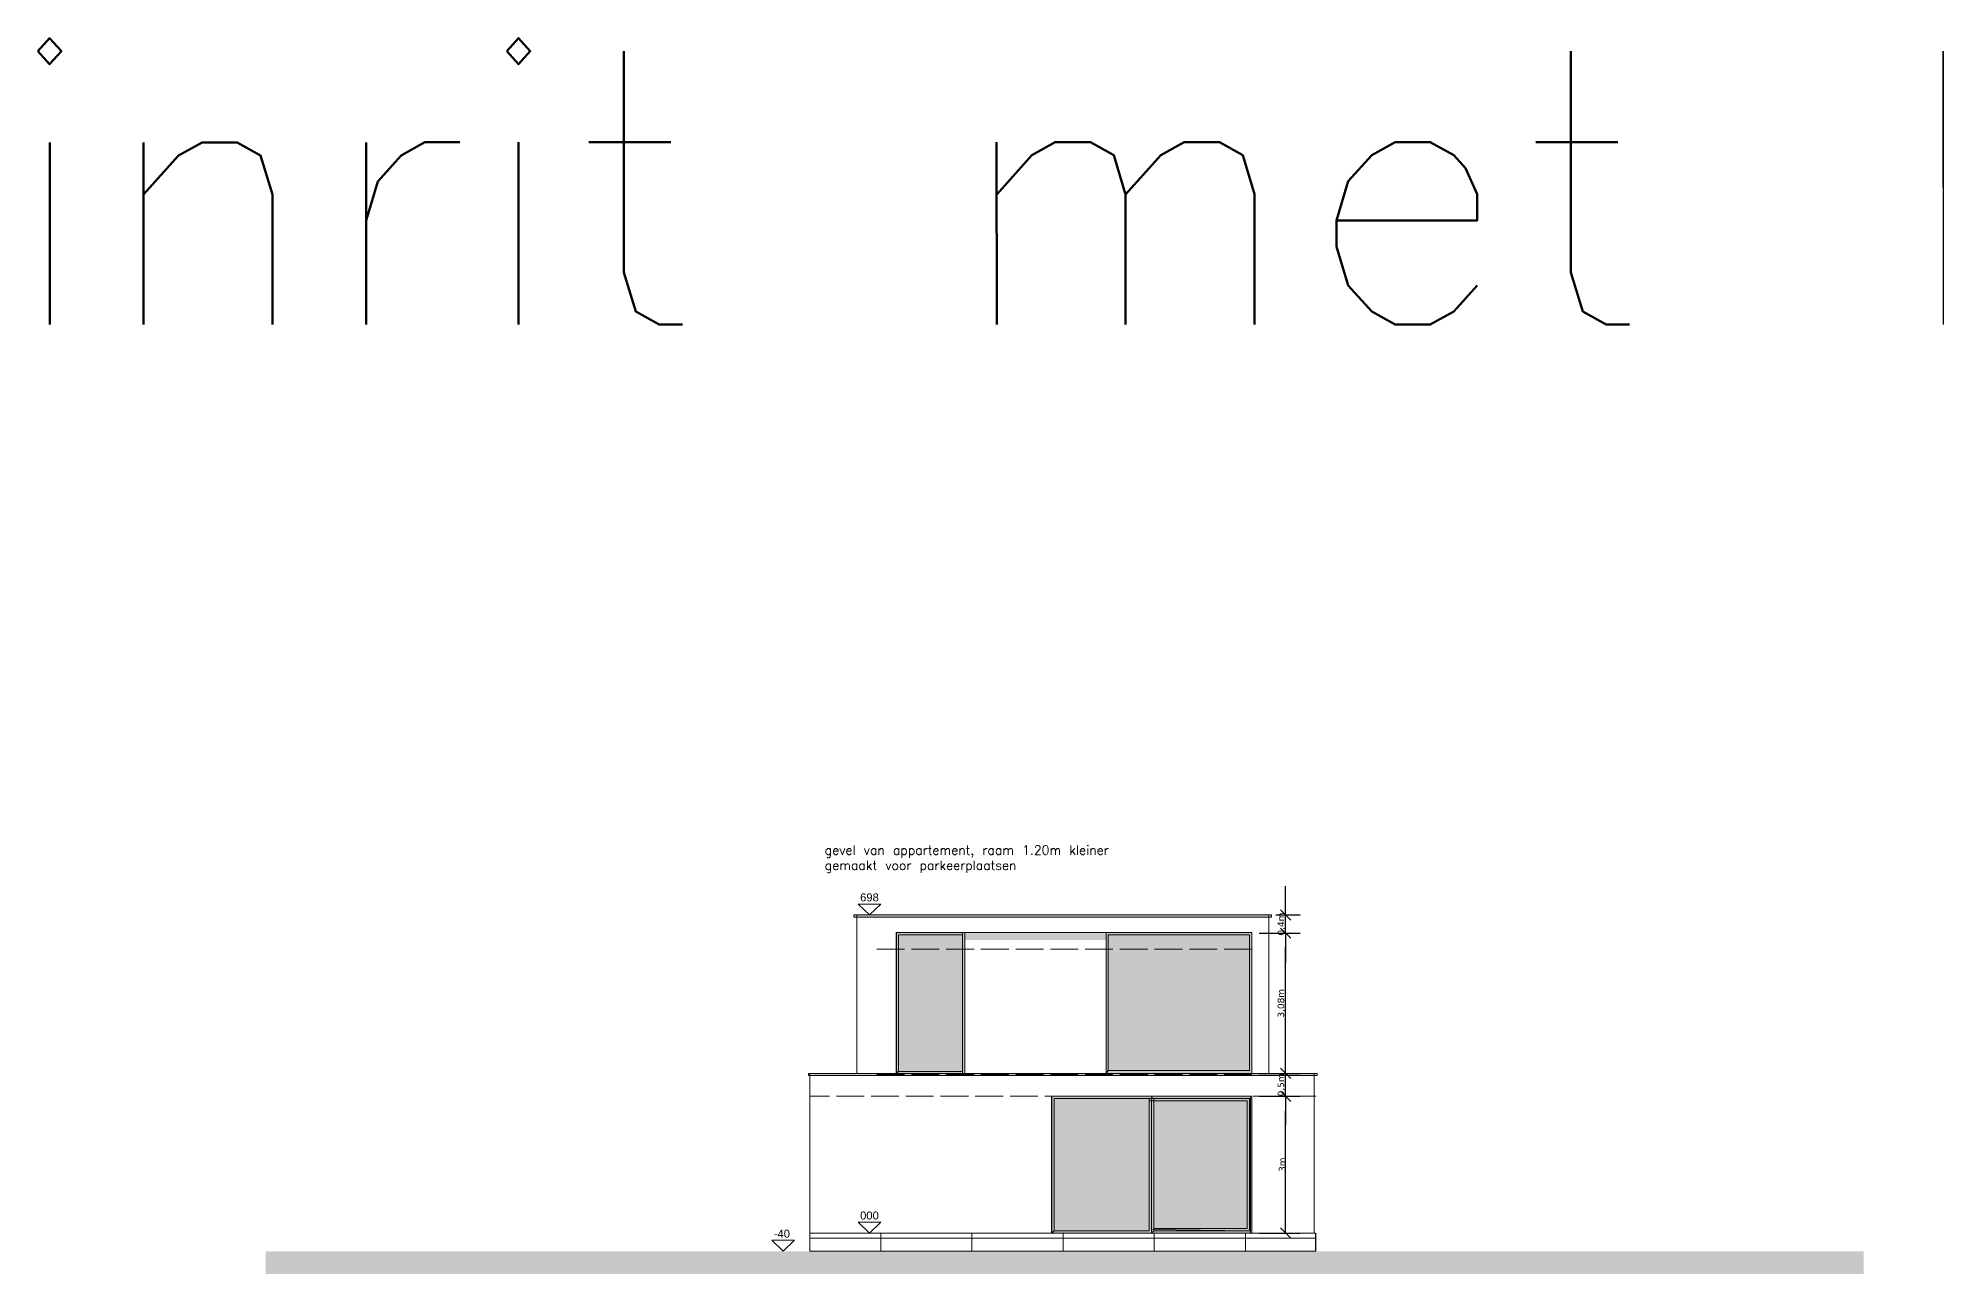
# Model space of a CAD drawing. Header units: millimetres. Extents: x 361 to 21231, y 184 to 1849.
# Drawn here: x 2481.86 to 2523.5, y 375.45 to 402.57 of the extents above; entities that cross this region are included whole.
import ezdxf

# ---------------------------------------------------------------- set-up
doc = ezdxf.new("R2010")
doc.units = ezdxf.units.MM
doc.header["$LTSCALE"] = 0.2
doc.header["$XCLIPFRAME"] = 0
doc.set_wipeout_variables(frame=1)
doc.linetypes.add('[LP] ISO-02 Dashed', pattern=[3.81, 3.048, -0.762])
for name, color, linetype, lineweight in [('... architectuur', 7, 'Continuous', 5), ('... architectuur ... ALGEMEEN', 7, 'Continuous', 13), ('... interieur - ALGEMEEN', 7, 'Continuous', 5), ('Geen', 7, 'Continuous', 5), ('Maatlijnen', 7, 'Continuous', 9)]:
    doc.layers.add(name, color=color, linetype=linetype, lineweight=lineweight)
doc.layers.add('ontwerp', color=7, linetype='Continuous')
doc.styles.add('Arial', font='arial.ttf')
doc.styles.add('Helvetica Neue Light', font='')
doc.styles.get("Standard").update_dxf_attribs({"font": 'txt.shx', "height": 0.2})
doc.styles.add('Verdana', font='verdana.ttf')
doc.styles.get('Helvetica Neue Light').set_extended_font_data('Helvetica Neue Light')
doc.dimstyles.new('Arch', dxfattribs={"dimtxt": 0.143229, "dimasz": 0.3175, "dimexe": 0.3175, "dimexo": 0.15875, "dimgap": 0.001587, "dimtad": 1, "dimtxsty": 'Arial', "dimblk": 'VW_SLASH', "dimblk1": 'VW_SLASH', "dimblk2": 'VW_SLASH', "dimcen": 0, "dimdle": 0.001587, "dimadec": 4, "dimazin": 0, "dimtfac": 1, "dimtix": 1, "dimtmove": 0, "dimatfit": 0, "dimldrblk": 'VW_FILLEDARROW', "dimfxl": 1, "dimfrac": 2, "dimtolj": 1, "dimarcsym": 0})
picture_1 = doc.add_image_def('image1.jpg', size_in_pixel=(400, 400))

# ---------------------------------------------------------------- blocks, each defined once
blk = doc.blocks.new('VW_SLASH')
at = {"layer": 'Geen', "color": 0, "linetype": 'ByBlock', "lineweight": -2}
blk.add_line((0, 0), (-1, 0), dxfattribs=at)
at = {"layer": 'Geen', "color": 0, "linetype": 'Continuous', "lineweight": 18}
blk.add_lwpolyline([(0.35, 0.35), (-0.35, -0.35)], dxfattribs=at)
blk = doc.blocks.new('*D1760')
at = {"layer": 'Defpoints', "color": 0, "linetype": 'Continuous', "transparency": 16777216}
for p in [(2508.862, 383.33), (2509.232, 383.33), (2508.492, 382.93)]:
    blk.add_point(p, dxfattribs=at)
at = {"layer": 'Maatlijnen', "color": 0, "linetype": 'Continuous', "lineweight": -2, "transparency": 16777216}
for p, q in [((2509.232, 383.648), (2509.232, 383.965)), ((2509.02, 383.33), (2509.549, 383.33)), ((2509.232, 382.93), (2509.232, 383.33)), ((2508.65, 382.93), (2509.549, 382.93)), ((2509.232, 382.613), (2509.232, 382.295))]:
    blk.add_line(p, q, dxfattribs=at)
at = {"layer": 'Maatlijnen', "color": 0, "linetype": 'Continuous', "lineweight": -2, "transparency": 16777216, "xscale": 0.3175, "yscale": 0.3175, "zscale": 0.3175}
for p, rotation in [((2509.232, 383.33), 270), ((2509.232, 382.93), 90)]:
    blk.add_blockref('VW_SLASH', p, dxfattribs=dict(at, rotation=rotation))
at = {"layer": 'Maatlijnen', "color": 0, "linetype": 'Continuous', "lineweight": 9, "transparency": 16777216, "insert": (2509.139, 383.13), "char_height": 0.1432, "attachment_point": 5, "rotation": 90, "style": 'Verdana'}
blk.add_mtext('\\A1;0,4m', dxfattribs=at)
blk = doc.blocks.new('VW_FILLEDARROW')
at = {"layer": 'Geen', "linetype": 'Continuous', "lineweight": 0}
blk.add_hatch(color=0, dxfattribs=at).paths.add_polyline_path([(-1, 0.27), (0, 0), (-1, -0.27)])
at = {"layer": 'Geen', "color": 0, "linetype": 'Continuous', "lineweight": 5}
blk.add_lwpolyline([(-1, 0.27), (0, 0), (-1, -0.27)], close=True, dxfattribs=at)
blk = doc.blocks.new('*D1761')
at = {"layer": 'Defpoints', "color": 0, "linetype": 'Continuous', "transparency": 16777216}
for p in [(2508.492, 382.93), (2509.232, 382.93), (2508.492, 379.854)]:
    blk.add_point(p, dxfattribs=at)
at = {"layer": 'Maatlijnen', "color": 0, "linetype": 'Continuous', "lineweight": -2, "transparency": 16777216}
for p, q in [((2508.65, 382.93), (2509.549, 382.93)), ((2509.232, 380.172), (2509.232, 382.613)), ((2508.65, 379.854), (2509.549, 379.854))]:
    blk.add_line(p, q, dxfattribs=at)
at = {"layer": 'Maatlijnen', "color": 0, "linetype": 'Continuous', "lineweight": -2, "transparency": 16777216, "xscale": 0.3175, "yscale": 0.3175, "zscale": 0.3175}
for p, rotation in [((2509.232, 382.93), 90), ((2509.232, 379.854), 270)]:
    blk.add_blockref('VW_SLASH', p, dxfattribs=dict(at, rotation=rotation))
at = {"layer": 'Maatlijnen', "color": 0, "linetype": 'Continuous', "lineweight": 9, "transparency": 16777216, "insert": (2509.139, 381.392), "char_height": 0.1432, "attachment_point": 5, "rotation": 90, "style": 'Verdana'}
blk.add_mtext('\\A1;3,08m', dxfattribs=at)
blk = doc.blocks.new('*D1762')
at = {"layer": 'Defpoints', "color": 0, "linetype": 'Continuous', "transparency": 16777216}
for p in [(2508.492, 379.854), (2509.232, 379.854), (2508.492, 379.35)]:
    blk.add_point(p, dxfattribs=at)
at = {"layer": 'Maatlijnen', "color": 0, "linetype": 'Continuous', "lineweight": -2, "transparency": 16777216}
for p, q in [((2509.232, 380.172), (2509.232, 380.489)), ((2508.65, 379.854), (2509.549, 379.854)), ((2509.232, 379.35), (2509.232, 379.854)), ((2508.65, 379.35), (2509.549, 379.35)), ((2509.232, 379.033), (2509.232, 378.715))]:
    blk.add_line(p, q, dxfattribs=at)
at = {"layer": 'Maatlijnen', "color": 0, "linetype": 'Continuous', "lineweight": -2, "transparency": 16777216, "xscale": 0.3175, "yscale": 0.3175, "zscale": 0.3175}
for p, rotation in [((2509.232, 379.854), 270), ((2509.232, 379.35), 90)]:
    blk.add_blockref('VW_SLASH', p, dxfattribs=dict(at, rotation=rotation))
at = {"layer": 'Maatlijnen', "color": 0, "linetype": 'Continuous', "lineweight": 9, "transparency": 16777216, "insert": (2509.139, 379.602), "char_height": 0.1432, "attachment_point": 5, "rotation": 90, "style": 'Verdana'}
blk.add_mtext('\\A1;0,5m', dxfattribs=at)
blk = doc.blocks.new('*D1763')
at = {"layer": 'Defpoints', "color": 0, "linetype": 'Continuous', "transparency": 16777216}
for p in [(2508.492, 379.35), (2509.232, 379.35), (2508.492, 376.35)]:
    blk.add_point(p, dxfattribs=at)
at = {"layer": 'Maatlijnen', "color": 0, "linetype": 'Continuous', "lineweight": -2, "transparency": 16777216}
for p, q in [((2508.65, 379.35), (2509.549, 379.35)), ((2509.232, 376.668), (2509.232, 379.033)), ((2508.65, 376.35), (2509.549, 376.35))]:
    blk.add_line(p, q, dxfattribs=at)
at = {"layer": 'Maatlijnen', "color": 0, "linetype": 'Continuous', "lineweight": -2, "transparency": 16777216, "xscale": 0.3175, "yscale": 0.3175, "zscale": 0.3175}
for p, rotation in [((2509.232, 379.35), 90), ((2509.232, 376.35), 270)]:
    blk.add_blockref('VW_SLASH', p, dxfattribs=dict(at, rotation=rotation))
at = {"layer": 'Maatlijnen', "color": 0, "linetype": 'Continuous', "lineweight": 9, "transparency": 16777216, "insert": (2509.156, 377.85), "char_height": 0.1432, "attachment_point": 5, "rotation": 90, "style": 'Verdana'}
blk.add_mtext('\\A1;3m', dxfattribs=at)

msp = doc.modelspace()

# ---------------------------------------------------------------- hatches: boundary and pattern name
at = {"layer": '... interieur - ALGEMEEN', "linetype": 'Continuous', "lineweight": 0, "true_color": 0x555555, "transparency": 33554687}
for points in [[(2504.102, 376.35), (2504.102, 379.35), (2506.292, 379.35), (2506.292, 376.35), (2504.102, 376.35), (2504.152, 376.4), (2506.242, 376.4), (2506.242, 379.3), (2504.152, 379.3), (2504.152, 376.4)], [(2506.292, 376.35), (2506.292, 379.35), (2508.492, 379.35), (2508.492, 376.35), (2506.292, 376.35), (2506.342, 376.4), (2508.442, 376.4), (2508.442, 379.3), (2506.342, 379.3), (2506.342, 376.4)]]:
    msp.add_hatch(color=251, dxfattribs=at).paths.add_polyline_path(points)
at = {"layer": '... interieur - ALGEMEEN', "linetype": 'Continuous', "lineweight": 0, "true_color": 0xcfdde6, "transparency": 33554687}
msp.add_hatch(color=254, dxfattribs=at).paths.add_polyline_path([(2504.152, 376.35), (2504.152, 379.35), (2508.492, 379.35), (2508.492, 376.35)])
at = {"layer": '... interieur - ALGEMEEN', "linetype": 'Continuous', "lineweight": 0, "true_color": 0x555555}
msp.add_hatch(color=251, dxfattribs=at).paths.add_polyline_path([(2506.243, 379.3), (2508.44, 379.3), (2508.439, 376.391), (2506.289, 376.419), (2506.289, 379.32), (2506.339, 379.295), (2506.339, 376.444), (2508.389, 376.441), (2508.389, 379.25), (2506.242, 379.25)])

# ---------------------------------------------------------------- linework, layer by layer
at = {"layer": '... architectuur'}
msp.add_line((2502.881, 379.35), (2502.893, 379.35), dxfattribs=at)
at = {"layer": '... interieur - ALGEMEEN', "color": 7, "linetype": '[LP] ISO-02 Dashed', "lineweight": 9, "transparency": 33554687}
msp.add_line((2509.892, 379.35), (2498.792, 379.35), dxfattribs=at)
at = {"layer": '... interieur - ALGEMEEN', "color": 7, "linetype": 'Continuous', "lineweight": 9, "transparency": 33554687, "flags": 128}
for points in [[(2504.102, 376.35), (2504.102, 379.35), (2506.292, 379.35), (2506.292, 376.35), (2504.102, 376.35), (2504.152, 376.4), (2506.242, 376.4), (2506.242, 379.3), (2504.152, 379.3), (2504.152, 376.4)], [(2506.292, 376.35), (2506.292, 379.35), (2508.492, 379.35), (2508.492, 376.35), (2506.292, 376.35), (2506.342, 376.4), (2508.442, 376.4), (2508.442, 379.3), (2506.342, 379.3), (2506.342, 376.4)]]:
    msp.add_lwpolyline(points, close=True, dxfattribs=at)
at = {"layer": '... interieur - ALGEMEEN', "color": 7, "linetype": 'Continuous', "lineweight": 9, "flags": 128}
msp.add_lwpolyline([(2506.242, 379.3), (2508.442, 379.3), (2508.442, 376.4), (2506.292, 376.428), (2506.292, 379.329), (2506.342, 379.304), (2506.342, 376.453), (2508.392, 376.45), (2508.392, 379.25), (2506.242, 379.25)], close=True, dxfattribs=at)
at = {"layer": '... interieur - ALGEMEEN', "color": 7, "linetype": 'Continuous', "lineweight": 9, "transparency": 33554687}
msp.add_solid([(2521.917, 375.45), (2521.917, 375.95), (2486.858, 375.45), (2486.858, 375.95)], dxfattribs=at)

# ---------------------------------------------------------------- texts
at = {"layer": 'ontwerp', "color": 5, "lineweight": 35, "ltscale": 0.2, "insert": (2475.738, 402.283), "char_height": 6, "attachment_point": 1, "rotation": 0.0061}
msp.add_mtext_dynamic_manual_height_columns(' inrit met knik', width=1896.53059, gutter_width=30, heights=[0], dxfattribs=at)
at = {"layer": 'ontwerp', "ltscale": 0.2, "insert": (2499.121, 384.853), "char_height": 0.2, "attachment_point": 1}
msp.add_mtext_dynamic_manual_height_columns('gevel van appartement, raam 1.20m kleiner gemaakt voor parkeerplaatsen ', width=7.46123, gutter_width=1, heights=[0], dxfattribs=at)

# ---------------------------------------------------------------- dimensions: what is measured, and where the dimension line sits
at = {"layer": 'Maatlijnen', "color": 7, "linetype": 'Continuous', "lineweight": 9, "transparency": 33554687}
dim = msp.add_linear_dim(base=(2509.232, 379.35), p1=(2508.492, 376.35), p2=(2508.492, 379.35), angle=270, dimstyle='Arch', override={"dimpost": '<>m', "dimtxsty": 'Verdana', "dimtmove": 2}, dxfattribs=at)
dim.commit()
dim.dimension.update_dxf_attribs({"geometry": '*D1763', "text_midpoint": (2509.156, 377.85)})

# ---------------------------------------------------------------- pictures from other files: only their frames are drawn
at = {"layer": '... interieur - ALGEMEEN', "lineweight": 0}
image = msp.add_image(picture_1, insert=(2502.35, 376.238), size_in_units=(2, 2), rotation=180, dxfattribs=at)
image.set_boundary_path([(-0.5, 421.86), (-0.5, 399.5), (-400.5, 399.5), (-400.5, 421.86), (-0.5, 421.86)])
image = msp.add_image(picture_1, insert=(2502.35, 374.238), size_in_units=(2, 2), rotation=180, dxfattribs=at)
image.set_boundary_path([(-0.5, 799.5), (-0.5, 741.86), (-400.5, 741.86), (-400.5, 799.5), (-0.5, 799.5)])
image = msp.add_image(picture_1, insert=(2504.35, 376.238), size_in_units=(2, 2), rotation=180, dxfattribs=at)
image.set_boundary_path([(-0.5, 421.86), (-0.5, 399.5), (-400.5, 399.5), (-400.5, 421.86), (-0.5, 421.86)])
image = msp.add_image(picture_1, insert=(2504.35, 374.238), size_in_units=(2, 2), rotation=180, dxfattribs=at)
image.set_boundary_path([(-0.5, 799.5), (-0.5, 741.86), (-400.5, 741.86), (-400.5, 799.5), (-0.5, 799.5)])
image = msp.add_image(picture_1, insert=(2506.35, 376.238), size_in_units=(2, 2), rotation=180, dxfattribs=at)
image.set_boundary_path([(-0.5, 421.86), (-0.5, 399.5), (-400.5, 399.5), (-400.5, 421.86), (-0.5, 421.86)])
image = msp.add_image(picture_1, insert=(2506.35, 374.238), size_in_units=(2, 2), rotation=180, dxfattribs=at)
image.set_boundary_path([(-0.5, 799.5), (-0.5, 741.86), (-400.5, 741.86), (-400.5, 799.5), (-0.5, 799.5)])
image = msp.add_image(picture_1, insert=(2508.35, 376.238), size_in_units=(2, 2), rotation=180, dxfattribs=at)
image.set_boundary_path([(-0.5, 421.86), (-0.5, 399.5), (-308.73, 399.5), (-308.73, 421.86), (-0.5, 421.86)])
image = msp.add_image(picture_1, insert=(2508.35, 374.238), size_in_units=(2, 2), rotation=180, dxfattribs=at)
image.set_boundary_path([(-0.5, 799.5), (-0.5, 741.86), (-308.73, 741.86), (-308.73, 799.5), (-0.5, 799.5)])

# ---------------------------------------------------------------- wipeouts: each hides what was drawn before it
at = {"color": 255, "linetype": 'Continuous', "lineweight": 9, "transparency": 33554687}
msp.add_wipeout([(2499.822, 379.854), (2500.689, 379.854), (2500.689, 382.943), (2508.492, 382.943), (2508.492, 379.854), (2508.862, 379.855), (2508.862, 383.33), (2499.822, 383.33)], dxfattribs=at).dxf.layer = '... architectuur'

# ---------------------------------------------------------------- next in the draw order: hatches: boundary and pattern name
at = {"layer": '... interieur - ALGEMEEN', "linetype": 'Continuous', "lineweight": 0, "true_color": 0xcfdde6, "transparency": 33554687}
for points in [[(2500.692, 382.943), (2502.142, 382.943), (2502.142, 379.853), (2500.692, 379.853)], [(2505.292, 382.943), (2508.492, 382.943), (2508.492, 379.854), (2505.292, 379.854)]]:
    msp.add_hatch(color=254, dxfattribs=at).paths.add_polyline_path(points)
at = {"layer": '... interieur - ALGEMEEN', "linetype": 'Continuous', "lineweight": 0, "true_color": 0x555555, "transparency": 33554687}
for points in [[(2500.692, 379.851), (2500.692, 382.943), (2502.192, 382.943), (2502.192, 379.854), (2500.692, 379.854), (2500.742, 379.898), (2502.142, 379.898), (2502.142, 382.893), (2500.742, 382.893), (2500.742, 379.901)], [(2505.292, 379.861), (2505.292, 382.943), (2508.492, 382.943), (2508.492, 379.854), (2505.292, 379.854), (2505.342, 379.919), (2508.442, 379.919), (2508.442, 382.893), (2505.342, 382.893), (2505.342, 379.911)], [(2498.762, 379.854), (2509.921, 379.854), (2509.921, 379.804), (2498.762, 379.804)]]:
    msp.add_hatch(color=251, dxfattribs=at).paths.add_polyline_path(points)
at = {"layer": '... interieur - ALGEMEEN', "linetype": 'Continuous', "lineweight": 0, "transparency": 33554495}
msp.add_hatch(color=7, dxfattribs=at).paths.add_polyline_path([(2508.492, 379.84), (2508.492, 382.93), (2500.692, 382.93), (2500.692, 382.78), (2508.3, 382.78), (2508.3, 379.84)])

# ---------------------------------------------------------------- next in the draw order: linework, layer by layer
at = {"layer": '... architectuur', "color": 7, "linetype": 'Continuous', "lineweight": 9, "transparency": 33554687, "flags": 128}
for points in [[(2499.822, 379.854), (2500.689, 379.854), (2500.689, 382.943), (2508.492, 382.943), (2508.492, 379.854), (2508.862, 379.855), (2508.862, 383.33), (2499.822, 383.33)], [(2498.792, 379.854), (2498.792, 376.35), (2504.092, 376.35), (2504.092, 379.35), (2508.465, 379.35), (2508.465, 376.35), (2509.862, 376.35), (2509.862, 379.854)]]:
    msp.add_lwpolyline(points, close=True, dxfattribs=at)
at = {"layer": '... interieur - ALGEMEEN', "color": 7, "linetype": '[LP] ISO-02 Dashed', "lineweight": 9, "transparency": 33554687}
for p, q in [((2508.492, 382.58), (2500.192, 382.58)), ((2508.492, 379.83), (2500.192, 379.83))]:
    msp.add_line(p, q, dxfattribs=at)
at = {"layer": '... interieur - ALGEMEEN', "color": 7, "linetype": 'Continuous', "lineweight": 9, "transparency": 33554687, "flags": 128}
for points in [[(2500.692, 382.943), (2502.142, 382.943), (2502.142, 379.853), (2500.692, 379.853)], [(2500.692, 379.851), (2500.692, 382.943), (2502.192, 382.943), (2502.192, 379.854), (2500.692, 379.854), (2500.742, 379.898), (2502.142, 379.898), (2502.142, 382.893), (2500.742, 382.893), (2500.742, 379.901)], [(2502.192, 382.943), (2505.292, 382.943), (2505.292, 379.854), (2502.192, 379.854)], [(2505.292, 382.943), (2508.492, 382.943), (2508.492, 379.854), (2505.292, 379.854)], [(2505.292, 379.861), (2505.292, 382.943), (2508.492, 382.943), (2508.492, 379.854), (2505.292, 379.854), (2505.342, 379.919), (2508.442, 379.919), (2508.442, 382.893), (2505.342, 382.893), (2505.342, 379.911)], [(2498.762, 379.854), (2509.921, 379.854), (2509.921, 379.804), (2498.762, 379.804)]]:
    msp.add_lwpolyline(points, close=True, dxfattribs=at)

# ---------------------------------------------------------------- next in the draw order: dimensions: what is measured, and where the dimension line sits
at = {"layer": 'Maatlijnen', "color": 7, "linetype": 'Continuous', "lineweight": 9, "transparency": 33554687}
for base, p1, p2, picture, middle in [((2509.232, 383.33), (2508.492, 382.93), (2508.862, 383.33), '*D1760', (2509.139, 383.13)), ((2509.232, 382.93), (2508.492, 379.854), (2508.492, 382.93), '*D1761', (2509.139, 381.392)), ((2509.232, 379.854), (2508.492, 379.35), (2508.492, 379.854), '*D1762', (2509.139, 379.602))]:
    dim = msp.add_linear_dim(base=base, p1=p1, p2=p2, angle=270, dimstyle='Arch', override={"dimpost": '<>m', "dimtxsty": 'Verdana', "dimtmove": 2}, dxfattribs=at)
    dim.commit()
    dim.dimension.update_dxf_attribs({"geometry": picture, "text_midpoint": middle})

# ---------------------------------------------------------------- next in the draw order: wipeouts: each hides what was drawn before it
at = {"color": 255}
msp.add_wipeout([(2498.209, 375.95), (2497.963, 376.19), (2498.454, 376.19)], dxfattribs=at).dxf.layer = '... architectuur ... ALGEMEEN'

# ---------------------------------------------------------------- next in the draw order: linework, layer by layer
at = {"layer": '... architectuur ... ALGEMEEN', "flags": 128}
msp.add_lwpolyline([(2498.209, 375.95), (2497.963, 376.19), (2498.454, 376.19)], close=True, dxfattribs=at)

# ---------------------------------------------------------------- next in the draw order: texts
at = {"layer": '... architectuur ... ALGEMEEN', "insert": (2498.003, 376.423), "char_height": 0.1756, "attachment_point": 1, "line_spacing_factor": 1.008341, "style": 'Helvetica Neue Light'}
msp.add_mtext('-40', dxfattribs=at)

# ---------------------------------------------------------------- next in the draw order: wipeouts: each hides what was drawn before it
at = {"color": 255}
for points in [[(2500.103, 383.33), (2499.857, 383.57), (2500.348, 383.57)], [(2500.103, 376.35), (2499.857, 376.59), (2500.348, 376.59)]]:
    msp.add_wipeout(points, dxfattribs=at).dxf.layer = '... architectuur ... ALGEMEEN'

# ---------------------------------------------------------------- next in the draw order: hatches: boundary and pattern name
at = {"layer": '... interieur - ALGEMEEN', "linetype": 'Continuous', "lineweight": 0, "true_color": 0x555555, "transparency": 33554687}
msp.add_hatch(color=251, dxfattribs=at).paths.add_polyline_path([(2499.762, 383.33), (2508.921, 383.33), (2508.921, 383.28), (2499.762, 383.28)])

# ---------------------------------------------------------------- next in the draw order: linework, layer by layer
at = {"layer": '... architectuur ... ALGEMEEN', "flags": 128}
for points in [[(2500.103, 383.33), (2499.857, 383.57), (2500.348, 383.57)], [(2500.103, 376.35), (2499.857, 376.59), (2500.348, 376.59)]]:
    msp.add_lwpolyline(points, close=True, dxfattribs=at)
at = {"layer": '... interieur - ALGEMEEN', "color": 7, "linetype": '[LP] ISO-02 Dashed', "lineweight": 9, "transparency": 33554687}
for p, q in [((2509.892, 376.35), (2498.792, 376.35)), ((2508.492, 376.35), (2500.192, 376.35))]:
    msp.add_line(p, q, dxfattribs=at)
at = {"layer": '... interieur - ALGEMEEN', "color": 7, "linetype": 'Continuous', "lineweight": 9, "transparency": 33554687, "flags": 128}
for points in [[(2499.762, 383.33), (2508.921, 383.33), (2508.921, 383.28), (2499.762, 383.28)], [(2498.792, 376.35), (2509.892, 376.35), (2509.892, 375.95), (2498.792, 375.95)]]:
    msp.add_lwpolyline(points, close=True, dxfattribs=at)

# ---------------------------------------------------------------- next in the draw order: texts
at = {"layer": '... architectuur ... ALGEMEEN', "char_height": 0.1756, "attachment_point": 1, "line_spacing_factor": 1.008341, "style": 'Helvetica Neue Light'}
for s, insert in [('698', (2499.897, 383.803)), ('000', (2499.897, 376.823))]:
    msp.add_mtext(s, dxfattribs=dict(at, insert=insert))

# ---------------------------------------------------------------- next in the draw order: pictures from other files: only their frames are drawn
at = {"layer": '... interieur - ALGEMEEN', "lineweight": 0}
image = msp.add_image(picture_1, insert=(2498.35, 376.238), size_in_units=(2, 2), rotation=180, dxfattribs=at)
image.set_boundary_path([(-88.73, 399.5), (-400.5, 399.5), (-400.5, 421.86), (-88.73, 421.86), (-88.73, 399.5)])
image = msp.add_image(picture_1, insert=(2498.35, 374.238), size_in_units=(2, 2), rotation=180, dxfattribs=at)
image.set_boundary_path([(-400.5, 741.86), (-400.5, 799.5), (-88.73, 799.5), (-88.73, 741.86), (-400.5, 741.86)])
image = msp.add_image(picture_1, insert=(2500.35, 376.238), size_in_units=(2, 2), rotation=180, dxfattribs=at)
image.set_boundary_path([(-0.5, 421.86), (-0.5, 399.5), (-400.5, 399.5), (-400.5, 421.86), (-0.5, 421.86)])
image = msp.add_image(picture_1, insert=(2500.35, 374.238), size_in_units=(2, 2), rotation=180, dxfattribs=at)
image.set_boundary_path([(-0.5, 799.5), (-0.5, 741.86), (-400.5, 741.86), (-400.5, 799.5), (-0.5, 799.5)])

doc.saveas('drawing.dxf')
